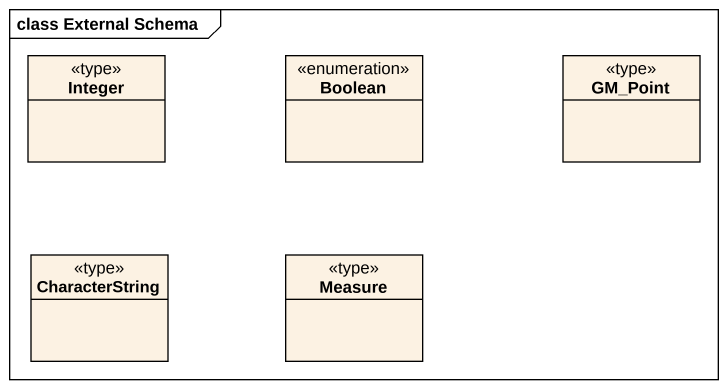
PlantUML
@startuml
mainframe class External Schema
hide circle
hide empty members
class Integer <<type>>
enum Boolean
class GM_Point <<type>>
class CharacterString <<type>>
class Measure <<type>>
@enduml
